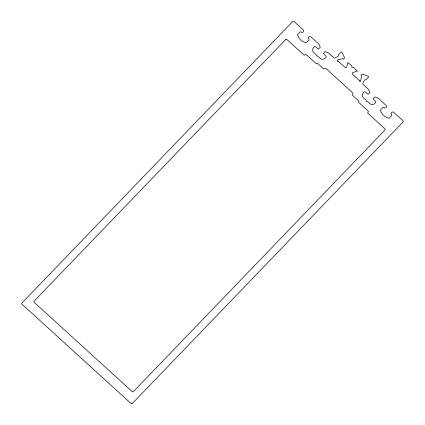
<?xml version="1.0" encoding="UTF-8"?>
<svg xmlns="http://www.w3.org/2000/svg" width="425" height="425" viewBox="0 0 425 425"><rect width="100%" height="100%" fill="white"/><g stroke="black" fill="none" stroke-linecap="round" stroke-linejoin="round"><path stroke-width="0.64" d="M360.538 81.047L360.671 80.782A0.723 0.696 20.5 0 0 360.729 80.612L361.606 76.017L360.953 74.885L362.429 74.189A0.723 0.696 20.5 0 1 362.923 74.205L368.119 76.208A0.723 0.696 20.5 0 1 368.374 77.361L365.882 79.688A0.723 0.696 20.5 0 1 365.197 79.847A0.723 0.696 20.5 0 0 364.374 80.203L362.833 83.316A0.962 0.924 20.5 0 0 363.051 84.405L368.215 89.107A0.962 0.924 20.5 0 1 368.417 89.372L369.676 91.747A1.201 1.158 20.5 0 1 369.506 93.07L367.954 94.308L365.426 92.071A0.962 0.924 20.5 0 0 364.071 92.098L363.269 92.932A3.602 3.469 20.5 0 0 363.497 97.862L365.84 99.992A0.723 0.696 20.5 0 1 366.074 100.481L366.238 101.113L366.902 101.235A0.723 0.696 20.5 0 1 367.418 101.432L369.761 103.562A3.602 3.469 20.5 0 0 374.823 103.461L375.631 102.627A0.962 0.924 20.5 0 0 375.567 101.309L373.092 98.951L374.382 97.293A0.962 0.924 20.5 0 1 375.456 97.091L378.138 98.228A0.962 0.924 20.5 0 1 378.42 98.409L386.07 105.379A1.44 1.387 20.5 0 1 386.16 107.35L385.757 107.769A0.962 0.924 20.5 0 1 384.407 107.796L384.163 107.573A0.962 0.924 20.5 0 0 382.813 107.599L380.683 109.809A0.962 0.924 20.5 0 0 380.481 110.723A11.284 10.864 20.5 0 0 388.636 118.15A0.962 0.924 20.5 0 0 389.555 117.895L391.685 115.68A0.962 0.924 20.5 0 0 391.622 114.368L391.377 114.144A0.962 0.924 20.5 0 1 391.319 112.832L391.723 112.412A1.44 1.387 20.5 0 1 393.747 112.375L402.927 120.737A0.962 0.924 20.5 0 1 402.985 122.049L132.334 403.463A0.962 0.924 20.5 0 1 130.98 403.49L22.073 304.263A0.962 0.924 20.5 0 1 22.015 302.951L292.666 21.537A0.962 0.924 20.5 0 1 294.02 21.51L303.195 29.872A1.44 1.387 20.5 0 1 303.291 31.843L302.887 32.263A0.962 0.924 20.5 0 1 301.538 32.289L301.293 32.066A0.962 0.924 20.5 0 0 299.944 32.093L297.813 34.308A0.962 0.924 20.5 0 0 297.612 35.217A11.284 10.864 20.5 0 0 305.761 42.643A0.962 0.924 20.5 0 0 306.685 42.388L308.81 40.173A0.962 0.924 20.5 0 0 308.752 38.861L308.507 38.638A0.962 0.924 20.5 0 1 308.444 37.326L308.848 36.906A1.44 1.387 20.5 0 1 310.877 36.869L318.527 43.839A0.962 0.924 20.5 0 1 318.729 44.099L320.073 46.628A0.962 0.924 20.5 0 1 319.929 47.68L318.314 49.045L315.738 46.798A0.962 0.924 20.5 0 0 314.383 46.824L313.581 47.664A3.602 3.469 20.5 0 0 313.809 52.588L316.152 54.719A0.723 0.696 20.5 0 1 316.386 55.208L316.551 55.845L317.215 55.962A0.723 0.696 20.5 0 1 317.73 56.158L320.073 58.294A3.602 3.469 20.5 0 0 325.136 58.193L325.943 57.354A0.962 0.924 20.5 0 0 325.879 56.042L323.42 53.725L324.583 52.142A1.201 1.158 20.5 0 1 325.933 51.887L328.451 52.955A0.962 0.924 20.5 0 1 328.732 53.136L333.891 57.837A0.962 0.924 20.5 0 0 335.022 57.981L338.114 56.281A0.723 0.696 20.5 0 0 338.422 55.452A0.723 0.696 20.5 0 1 338.544 54.777L340.765 52.206A0.723 0.696 20.5 0 1 341.966 52.376L344.362 57.29A0.723 0.696 20.5 0 1 344.409 57.768L343.793 59.245L342.587 58.693L337.933 59.845A0.723 0.696 20.5 0 0 337.763 59.914L337.498 60.058A0.68 0.659 20.5 0 0 337.987 61.221M360.57 81.069A0.68 0.659 20.5 0 1 359.311 80.654M359.268 80.649A0.723 0.696 20.5 0 0 359.035 80.123L352.352 74.035A0.707 0.68 20.5 0 1 352.309 73.063L352.649 72.707A0.707 0.68 20.5 0 1 352.973 72.521L357.329 71.145L353.988 67.787A0.701 0.675 20.5 0 0 353.473 67.591L351.969 67.485L351.762 66.029A0.701 0.675 20.5 0 0 351.523 65.546L347.862 62.523L346.742 66.842A0.707 0.68 20.5 0 1 346.572 67.166L346.226 67.522A0.707 0.68 20.5 0 1 345.228 67.543L338.55 61.455A0.723 0.696 20.5 0 0 337.992 61.264M285.653 39.589L34.016 301.229A0.723 0.696 20.5 0 0 34.064 302.217L132.292 391.717A0.723 0.696 20.5 0 0 133.301 391.696L384.938 130.05A0.962 0.924 20.5 0 0 384.88 128.738L368.092 113.443A0.962 0.924 20.5 0 1 368.034 112.131A0.962 0.924 20.5 0 0 367.97 110.819L358.588 102.271A0.962 0.924 20.5 0 1 358.328 101.277A0.962 0.924 20.5 0 0 358.068 100.284L352.771 95.455A0.962 0.924 20.5 0 1 352.713 94.143A0.962 0.924 20.5 0 0 352.649 92.831L325.943 68.499A0.962 0.924 20.5 0 0 324.594 68.526A0.962 0.924 20.5 0 1 323.244 68.552L317.948 63.723A0.962 0.924 20.5 0 0 316.912 63.537A0.962 0.924 20.5 0 1 315.876 63.352L306.494 54.804A0.962 0.924 20.5 0 0 305.139 54.83A0.962 0.924 20.5 0 1 303.79 54.857L287.002 39.562A0.962 0.924 20.5 0 0 285.653 39.589"/></g></svg>
